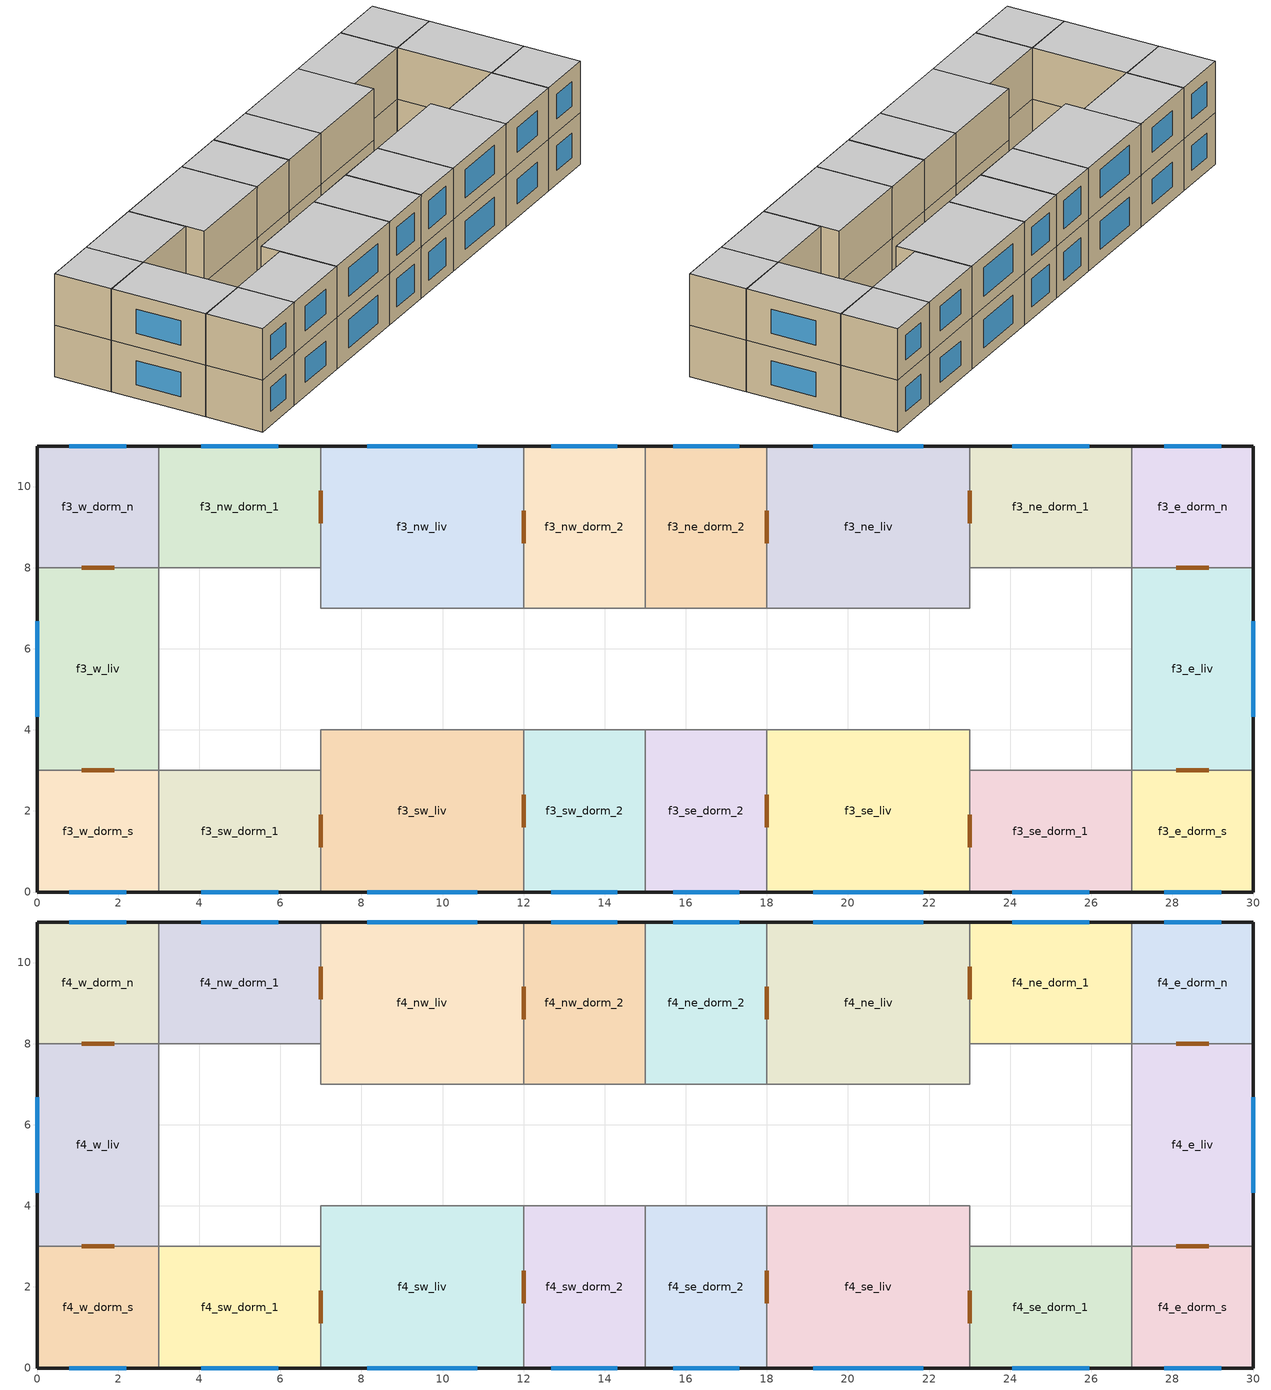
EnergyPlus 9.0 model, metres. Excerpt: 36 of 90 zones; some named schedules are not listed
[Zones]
f3_e_dorm_n
 floor to f2_e_dorm_n (floor): 30,11 30,8 27,8 27,11 z5.4
 wall outside (ext_wall): 30,8 30,11 27,11 z5.4:8.1
 wall to f3_e_liv (int_wall): 27,8 30,8 z5.4:8.1
 wall to f3_ne_dorm_1 (int_wall): 27,11 27,8 z5.4:8.1
 window (simple_window): 29.2,11 27.8,11 z6.12:7.39
 door inside (door_3cm): 28.1,8 28.9,8 z5.4:7.5
f3_e_dorm_s
 floor to f2_e_dorm_s (floor): 30,3 30,0 27,0 27,3 z5.4
 wall outside (ext_wall): 27,0 30,0 30,3 z5.4:8.1
 wall to f3_e_liv (int_wall): 30,3 27,3 z5.4:8.1
 wall to f3_se_dorm_1 (int_wall): 27,3 27,0 z5.4:8.1
 window (simple_window): 27.8,0 29.2,0 z6.12:7.39
 door inside (door_3cm): 28.9,3 28.1,3 z5.4:7.5
f3_e_liv
 floor to f2_e_liv (floor): 30,8 30,3 27,3 27,8 z5.4
 wall outside (ext_wall): 30,3 30,8 z5.4:8.1
 wall adiabatic (int_wall): 27,8 27,3 z5.4:8.1
 window (simple_window): 30,4.32 30,6.68 z6.12:7.39
f3_ne_dorm_1
 floor to f2_ne_dorm_1 (floor): 27,11 27,8 23,8 23,11 z5.4
 wall outside (ext_wall): 27,11 23,11 z5.4:8.1
 wall adiabatic (int_wall): 23,8 27,8 z5.4:8.1
 wall to f3_ne_liv (int_wall): 23,11 23,8 z5.4:8.1
 window (simple_window): 25.95,11 24.05,11 z6.12:7.39
 door inside (door_3cm): 23,9.9 23,9.1 z5.4:7.5
f3_ne_dorm_2
 floor to f2_ne_dorm_2 (floor): 18,11 18,7 15,7 15,11 z5.4
 wall outside (ext_wall): 18,11 15,11 z5.4:8.1
 wall to f3_ne_liv (int_wall): 18,7 18,11 z5.4:8.1
 wall adiabatic (int_wall): 15,7 18,7 z5.4:8.1
 wall to f3_nw_dorm_2 (int_wall): 15,11 15,7 z5.4:8.1
 window (simple_window): 17.32,11 15.69,11 z6.02:7.49
 door inside (door_3cm): 18,8.6 18,9.4 z5.4:7.5
f3_ne_liv
 floor to f2_ne_liv (floor): 23,11 23,7 18,7 18,11 z5.4
 wall outside (ext_wall): 23,11 18,11 z5.4:8.1
 wall adiabatic (int_wall): 18,7 23,7 23,8 z5.4:8.1
 window (simple_window): 21.86,11 19.14,11 z6.02:7.49
f3_nw_dorm_2
 floor to f2_nw_dorm_2 (floor): 15,11 15,7 12,7 12,11 z5.4
 wall outside (ext_wall): 15,11 12,11 z5.4:8.1
 wall adiabatic (int_wall): 12,7 15,7 z5.4:8.1
 wall to f3_nw_liv (int_wall): 12,11 12,7 z5.4:8.1
 window (simple_window): 14.31,11 12.69,11 z6.02:7.49
 door inside (door_3cm): 12,9.4 12,8.6 z5.4:7.5
f3_nw_dorm_1
 floor to f2_nw_dorm_1 (floor): 7,11 7,8 3,8 3,11 z5.4
 wall outside (ext_wall): 7,11 3,11 z5.4:8.1
 wall to f3_nw_liv (int_wall): 7,8 7,11 z5.4:8.1
 wall adiabatic (int_wall): 3,8 7,8 z5.4:8.1
 wall to f3_w_dorm_n (int_wall): 3,11 3,8 z5.4:8.1
 window (simple_window): 5.95,11 4.05,11 z6.12:7.39
 door inside (door_3cm): 7,9.1 7,9.9 z5.4:7.5
f3_nw_liv
 floor to f2_nw_liv (floor): 12,11 12,7 7,7 7,11 z5.4
 wall outside (ext_wall): 12,11 7,11 z5.4:8.1
 wall adiabatic (int_wall): 7,8 7,7 12,7 z5.4:8.1
 window (simple_window): 10.86,11 8.14,11 z6.02:7.49
f3_se_dorm_1
 floor to f2_se_dorm_1 (floor): 27,3 27,0 23,0 23,3 z5.4
 wall outside (ext_wall): 23,0 27,0 z5.4:8.1
 wall adiabatic (int_wall): 27,3 23,3 z5.4:8.1
 wall to f3_se_liv (int_wall): 23,3 23,0 z5.4:8.1
 window (simple_window): 24.05,0 25.95,0 z6.12:7.39
 door inside (door_3cm): 23,1.9 23,1.1 z5.4:7.5
f3_se_dorm_2
 floor to f2_se_dorm_2 (floor): 18,4 18,0 15,0 15,4 z5.4
 wall outside (ext_wall): 15,0 18,0 z5.4:8.1
 wall to f3_se_liv (int_wall): 18,0 18,4 z5.4:8.1
 wall adiabatic (int_wall): 18,4 15,4 z5.4:8.1
 wall to f3_sw_dorm_2 (int_wall): 15,4 15,0 z5.4:8.1
 window (simple_window): 15.69,0 17.32,0 z6.02:7.49
 door inside (door_3cm): 18,1.6 18,2.4 z5.4:7.5
f3_se_liv
 floor to f2_se_liv (floor): 23,4 23,0 18,0 18,4 z5.4
 wall outside (ext_wall): 18,0 23,0 z5.4:8.1
 wall adiabatic (int_wall): 23,3 23,4 18,4 z5.4:8.1
 window (simple_window): 19.14,0 21.86,0 z6.02:7.49
f3_sw_dorm_2
 floor to f2_sw_dorm_2 (floor): 15,4 15,0 12,0 12,4 z5.4
 wall outside (ext_wall): 12,0 15,0 z5.4:8.1
 wall adiabatic (int_wall): 15,4 12,4 z5.4:8.1
 wall to f3_sw_liv (int_wall): 12,4 12,0 z5.4:8.1
 window (simple_window): 12.69,0 14.31,0 z6.02:7.49
 door inside (door_3cm): 12,2.4 12,1.6 z5.4:7.5
f3_sw_dorm_1
 floor to f2_sw_dorm_1 (floor): 7,3 7,0 3,0 3,3 z5.4
 wall outside (ext_wall): 3,0 7,0 z5.4:8.1
 wall to f3_sw_liv (int_wall): 7,0 7,3 z5.4:8.1
 wall adiabatic (int_wall): 7,3 3,3 z5.4:8.1
 wall to f3_w_dorm_s (int_wall): 3,3 3,0 z5.4:8.1
 window (simple_window): 4.05,0 5.95,0 z6.12:7.39
 door inside (door_3cm): 7,1.1 7,1.9 z5.4:7.5
f3_sw_liv
 floor to f2_sw_liv (floor): 12,4 12,0 7,0 7,4 z5.4
 wall outside (ext_wall): 7,0 12,0 z5.4:8.1
 wall adiabatic (int_wall): 12,4 7,4 7,3 z5.4:8.1
 window (simple_window): 8.14,0 10.86,0 z6.02:7.49
f3_w_dorm_n
 floor to f2_w_dorm_n (floor): 3,11 3,8 0,8 0,11 z5.4
 wall outside (ext_wall): 3,11 0,11 0,8 z5.4:8.1
 wall to f3_w_liv (int_wall): 0,8 3,8 z5.4:8.1
 window (simple_window): 2.21,11 0.8,11 z6.12:7.39
 door inside (door_3cm): 1.1,8 1.9,8 z5.4:7.5
f3_w_dorm_s
 floor to f2_w_dorm_s (floor): 3,3 3,0 0,0 0,3 z5.4
 wall outside (ext_wall): 0,3 0,0 3,0 z5.4:8.1
 wall to f3_w_liv (int_wall): 3,3 0,3 z5.4:8.1
 window (simple_window): 0.8,0 2.21,0 z6.12:7.39
 door inside (door_3cm): 1.9,3 1.1,3 z5.4:7.5
f3_w_liv
 floor to f2_w_liv (floor): 3,8 3,3 0,3 0,8 z5.4
 wall outside (ext_wall): 0,8 0,3 z5.4:8.1
 wall adiabatic (int_wall): 3,3 3,8 z5.4:8.1
 window (simple_window): 0,6.68 0,4.32 z6.12:7.39
f4_e_dorm_n
 floor to f3_e_dorm_n (floor): 30,11 30,8 27,8 27,11 z8.1
 wall outside (ext_wall): 30,8 30,11 27,11 z8.1:10.8
 wall to f4_e_liv (int_wall): 27,8 30,8 z8.1:10.8
 wall to f4_ne_dorm_1 (int_wall): 27,11 27,8 z8.1:10.8
 window (simple_window): 29.2,11 27.8,11 z8.81:10.08
 door inside (door_3cm): 28.1,8 28.9,8 z8.1:10.2
 ceiling to f5_e_dorm_n (ceiling): 27,11 27,8 30,8 30,11 z10.8
f4_e_dorm_s
 floor to f3_e_dorm_s (floor): 30,3 30,0 27,0 27,3 z8.1
 wall outside (ext_wall): 27,0 30,0 30,3 z8.1:10.8
 wall to f4_e_liv (int_wall): 30,3 27,3 z8.1:10.8
 wall to f4_se_dorm_1 (int_wall): 27,3 27,0 z8.1:10.8
 window (simple_window): 27.8,0 29.2,0 z8.81:10.08
 door inside (door_3cm): 28.9,3 28.1,3 z8.1:10.2
 ceiling to f5_e_dorm_s (ceiling): 27,3 27,0 30,0 30,3 z10.8
f4_e_liv
 floor to f3_e_liv (floor): 30,8 30,3 27,3 27,8 z8.1
 wall outside (ext_wall): 30,3 30,8 z8.1:10.8
 wall adiabatic (int_wall): 27,8 27,3 z8.1:10.8
 window (simple_window): 30,4.32 30,6.68 z8.81:10.08
 ceiling to f5_e_liv (ceiling): 27,8 27,3 30,3 30,8 z10.8
f4_ne_dorm_1
 floor to f3_ne_dorm_1 (floor): 27,11 27,8 23,8 23,11 z8.1
 wall outside (ext_wall): 27,11 23,11 z8.1:10.8
 wall adiabatic (int_wall): 23,8 27,8 z8.1:10.8
 wall to f4_ne_liv (int_wall): 23,11 23,8 z8.1:10.8
 window (simple_window): 25.95,11 24.05,11 z8.81:10.08
 door inside (door_3cm): 23,9.9 23,9.1 z8.1:10.2
 ceiling to f5_ne_dorm_1 (ceiling): 23,11 23,8 27,8 27,11 z10.8
f4_ne_dorm_2
 floor to f3_ne_dorm_2 (floor): 18,11 18,7 15,7 15,11 z8.1
 wall outside (ext_wall): 18,11 15,11 z8.1:10.8
 wall to f4_ne_liv (int_wall): 18,7 18,11 z8.1:10.8
 wall adiabatic (int_wall): 15,7 18,7 z8.1:10.8
 wall to f4_nw_dorm_2 (int_wall): 15,11 15,7 z8.1:10.8
 window (simple_window): 17.32,11 15.69,11 z8.71:10.18
 door inside (door_3cm): 18,8.6 18,9.4 z8.1:10.2
 ceiling to f5_ne_dorm_2 (ceiling): 15,11 15,7 18,7 18,11 z10.8
f4_ne_liv
 floor to f3_ne_liv (floor): 23,11 23,7 18,7 18,11 z8.1
 wall outside (ext_wall): 23,11 18,11 z8.1:10.8
 wall adiabatic (int_wall): 18,7 23,7 23,8 z8.1:10.8
 window (simple_window): 21.86,11 19.14,11 z8.71:10.18
 ceiling to f5_ne_liv (ceiling): 18,11 18,7 23,7 23,11 z10.8
f4_nw_dorm_2
 floor to f3_nw_dorm_2 (floor): 15,11 15,7 12,7 12,11 z8.1
 wall outside (ext_wall): 15,11 12,11 z8.1:10.8
 wall adiabatic (int_wall): 12,7 15,7 z8.1:10.8
 wall to f4_nw_liv (int_wall): 12,11 12,7 z8.1:10.8
 window (simple_window): 14.31,11 12.69,11 z8.71:10.18
 door inside (door_3cm): 12,9.4 12,8.6 z8.1:10.2
 ceiling to f5_nw_dorm_2 (ceiling): 12,11 12,7 15,7 15,11 z10.8
f4_nw_dorm_1
 floor to f3_nw_dorm_1 (floor): 7,11 7,8 3,8 3,11 z8.1
 wall outside (ext_wall): 7,11 3,11 z8.1:10.8
 wall to f4_nw_liv (int_wall): 7,8 7,11 z8.1:10.8
 wall adiabatic (int_wall): 3,8 7,8 z8.1:10.8
 wall to f4_w_dorm_n (int_wall): 3,11 3,8 z8.1:10.8
 window (simple_window): 5.95,11 4.05,11 z8.81:10.08
 door inside (door_3cm): 7,9.1 7,9.9 z8.1:10.2
 ceiling to f5_nw_dorm_1 (ceiling): 3,11 3,8 7,8 7,11 z10.8
f4_nw_liv
 floor to f3_nw_liv (floor): 12,11 12,7 7,7 7,11 z8.1
 wall outside (ext_wall): 12,11 7,11 z8.1:10.8
 wall adiabatic (int_wall): 7,8 7,7 12,7 z8.1:10.8
 window (simple_window): 10.86,11 8.14,11 z8.71:10.18
 ceiling to f5_nw_liv (ceiling): 7,11 7,7 12,7 12,11 z10.8
f4_se_dorm_1
 floor to f3_se_dorm_1 (floor): 27,3 27,0 23,0 23,3 z8.1
 wall outside (ext_wall): 23,0 27,0 z8.1:10.8
 wall adiabatic (int_wall): 27,3 23,3 z8.1:10.8
 wall to f4_se_liv (int_wall): 23,3 23,0 z8.1:10.8
 window (simple_window): 24.05,0 25.95,0 z8.81:10.08
 door inside (door_3cm): 23,1.9 23,1.1 z8.1:10.2
 ceiling to f5_se_dorm_1 (ceiling): 23,3 23,0 27,0 27,3 z10.8
f4_se_dorm_2
 floor to f3_se_dorm_2 (floor): 18,4 18,0 15,0 15,4 z8.1
 wall outside (ext_wall): 15,0 18,0 z8.1:10.8
 wall to f4_se_liv (int_wall): 18,0 18,4 z8.1:10.8
 wall adiabatic (int_wall): 18,4 15,4 z8.1:10.8
 wall to f4_sw_dorm_2 (int_wall): 15,4 15,0 z8.1:10.8
 window (simple_window): 15.69,0 17.32,0 z8.71:10.18
 door inside (door_3cm): 18,1.6 18,2.4 z8.1:10.2
 ceiling to f5_se_dorm_2 (ceiling): 15,4 15,0 18,0 18,4 z10.8
f4_se_liv
 floor to f3_se_liv (floor): 23,4 23,0 18,0 18,4 z8.1
 wall outside (ext_wall): 18,0 23,0 z8.1:10.8
 wall adiabatic (int_wall): 23,3 23,4 18,4 z8.1:10.8
 window (simple_window): 19.14,0 21.86,0 z8.71:10.18
 ceiling to f5_se_liv (ceiling): 18,4 18,0 23,0 23,4 z10.8
f4_sw_dorm_2
 floor to f3_sw_dorm_2 (floor): 15,4 15,0 12,0 12,4 z8.1
 wall outside (ext_wall): 12,0 15,0 z8.1:10.8
 wall adiabatic (int_wall): 15,4 12,4 z8.1:10.8
 wall to f4_sw_liv (int_wall): 12,4 12,0 z8.1:10.8
 window (simple_window): 12.69,0 14.31,0 z8.71:10.18
 door inside (door_3cm): 12,2.4 12,1.6 z8.1:10.2
 ceiling to f5_sw_dorm_2 (ceiling): 12,4 12,0 15,0 15,4 z10.8
f4_sw_dorm_1
 floor to f3_sw_dorm_1 (floor): 7,3 7,0 3,0 3,3 z8.1
 wall outside (ext_wall): 3,0 7,0 z8.1:10.8
 wall to f4_sw_liv (int_wall): 7,0 7,3 z8.1:10.8
 wall adiabatic (int_wall): 7,3 3,3 z8.1:10.8
 wall to f4_w_dorm_s (int_wall): 3,3 3,0 z8.1:10.8
 window (simple_window): 4.05,0 5.95,0 z8.81:10.08
 door inside (door_3cm): 7,1.1 7,1.9 z8.1:10.2
 ceiling to f5_sw_dorm_1 (ceiling): 3,3 3,0 7,0 7,3 z10.8
f4_sw_liv
 floor to f3_sw_liv (floor): 12,4 12,0 7,0 7,4 z8.1
 wall outside (ext_wall): 7,0 12,0 z8.1:10.8
 wall adiabatic (int_wall): 12,4 7,4 7,3 z8.1:10.8
 window (simple_window): 8.14,0 10.86,0 z8.71:10.18
 ceiling to f5_sw_liv (ceiling): 7,4 7,0 12,0 12,4 z10.8
f4_w_dorm_n
 floor to f3_w_dorm_n (floor): 3,11 3,8 0,8 0,11 z8.1
 wall outside (ext_wall): 3,11 0,11 0,8 z8.1:10.8
 wall to f4_w_liv (int_wall): 0,8 3,8 z8.1:10.8
 window (simple_window): 2.21,11 0.8,11 z8.81:10.08
 door inside (door_3cm): 1.1,8 1.9,8 z8.1:10.2
 ceiling to f5_w_dorm_n (ceiling): 0,11 0,8 3,8 3,11 z10.8
f4_w_dorm_s
 floor to f3_w_dorm_s (floor): 3,3 3,0 0,0 0,3 z8.1
 wall outside (ext_wall): 0,3 0,0 3,0 z8.1:10.8
 wall to f4_w_liv (int_wall): 3,3 0,3 z8.1:10.8
 window (simple_window): 0.8,0 2.21,0 z8.81:10.08
 door inside (door_3cm): 1.9,3 1.1,3 z8.1:10.2
 ceiling to f5_w_dorm_s (ceiling): 0,3 0,0 3,0 3,3 z10.8
f4_w_liv
 floor to f3_w_liv (floor): 3,8 3,3 0,3 0,8 z8.1
 wall outside (ext_wall): 0,8 0,3 z8.1:10.8
 wall adiabatic (int_wall): 3,3 3,8 z8.1:10.8
 window (simple_window): 0,6.68 0,4.32 z8.81:10.08
 ceiling to f5_w_liv (ceiling): 0,8 0,3 3,3 3,8 z10.8
[Building]
5_storey: Loads convergence tolerance value=0.04; Maximum number of warmup days=25; Minimum number of warmup days=6; North axis=0; Solar distribution=FullInteriorAndExteriorWithReflections; Temperature convergence tolerance value=0.4; Terrain=City
[Site:GroundDomain:Slab]
ground_domain: 1, 0.4, 1.6, 10, No, Full, 6, 5, Timestep, ground_coupled_oscm, OnGrade, 1250, 30, 50, 1500, 1.5, finite_diff, Site:GroundTemperature:Undisturbed:FiniteDifference, No
[Site:GroundTemperature:Undisturbed:FiniteDifference]
finite_diff: 0.4, 1250, 30, 50, 1500, 1.5
[Construction]
ceiling: piso_ceramico, contrapiso, concreto_5cm, impermeabilizacao
ext_wall: placa_cimenticia, la_vidro_5cm, gesso
floor: impermeabilizacao, concreto_5cm, contrapiso, piso_ceramico
int_wall: gesso, la_vidro_5cm, gesso
door_3cm: porta_mad_int_3cm
simple_window: vid_0.87
[Material] Thermal absorptance=0.9
Name | Conductivity | Density | Roughness | Solar absorptance | Specific heat | Thickness | Visible absorptance
concreto_5cm | 1.75 | 2200 | MediumRough | 0.7 | 1000 | 0.05 | 0.7
contrapiso | 1.15 | 2000 | MediumRough | 0.7 | 1000 | 0.02 | 0.7
impermeabilizacao | 0.23 | 1000 | Smooth | 0.7 | 920 | 0.0001 | 0.7
piso_ceramico | 1.05 | 2000 | Smooth | 0.7 | 920 | 0.0075 | 0.7
porta_mad_int_3cm | 0.15 | 650 | MediumSmooth | 0.5 | 2300 | 0.03 | 0.5
placa_cimenticia | 1.15 | 2000 | MediumSmooth | 0.5 | 1000 | 0.01 | 0.5
gesso | 0.35 | 900 | Smooth | 0.5 | 870 | 0.0125 | 0.5
[Material:NoMass]
la_vidro_5cm: Roughness=Smooth; Thermal resistance=1.25; Thermal absorptance=0.9; Solar absorptance=0.7; Visible absorptance=0.7
[WindowMaterial:SimpleGlazingSystem]
vid_0.87: Solar heat gain coefficient=0.87; U factor=5.7
[Zone] Multiplier=1
f3_e_dorm_n; f3_e_dorm_s; f3_e_liv; f3_ne_dorm_1; f3_ne_dorm_2; f3_ne_liv; f3_nw_dorm_2; f3_nw_dorm_1; f3_nw_liv; f3_se_dorm_1; f3_se_dorm_2; f3_se_liv; f3_sw_dorm_2; f3_sw_dorm_1; f3_sw_liv; f3_w_dorm_n; f3_w_dorm_s; f3_w_liv; f4_e_dorm_n; f4_e_dorm_s; f4_e_liv; f4_ne_dorm_1; f4_ne_dorm_2; f4_ne_liv; f4_nw_dorm_2; f4_nw_dorm_1; f4_nw_liv; f4_se_dorm_1; f4_se_dorm_2; f4_se_liv; f4_sw_dorm_2; f4_sw_dorm_1; f4_sw_liv; f4_w_dorm_n; f4_w_dorm_s; f4_w_liv
[SurfaceProperty:OtherSideConditionsModel]
ground_coupled_oscm: Type of modeling=GroundCoupledSurface
[AirflowNetwork:MultiZone:Surface] Window door opening factor or crack factor=1
Name | Leakage component | Surface | Ventilation control mode | Ventilation control zone temperature setpoint schedule | Venting availability schedule
afn_f3_w_liv_window_w | window_opening | f3_w_liv_window_w | Temperature | sch_window_behav | sch_afn_liv
afn_f3_w_dorm_s_window_s | window_opening | f3_w_dorm_s_window_s | Temperature | sch_window_behav | sch_afn_dorm
afn_f3_w_dorm_n_window_n | window_opening | f3_w_dorm_n_window_n | Temperature | sch_window_behav | sch_afn_dorm
afn_f3_sw_liv_window_s | window_opening | f3_sw_liv_window_s | Temperature | sch_window_behav | sch_afn_liv
afn_f3_sw_dorm_1_window_s | window_opening | f3_sw_dorm_1_window_s | Temperature | sch_window_behav | sch_afn_dorm
afn_f3_sw_dorm_2_window_s | window_opening | f3_sw_dorm_2_window_s | Temperature | sch_window_behav | sch_afn_dorm
afn_f3_e_liv_window_e | window_opening | f3_e_liv_window_e | Temperature | sch_window_behav | sch_afn_liv
afn_f3_e_dorm_n_window_n | window_opening | f3_e_dorm_n_window_n | Temperature | sch_window_behav | sch_afn_dorm
afn_f3_e_dorm_s_window_s | window_opening | f3_e_dorm_s_window_s | Temperature | sch_window_behav | sch_afn_dorm
afn_f3_se_liv_window_s | window_opening | f3_se_liv_window_s | Temperature | sch_window_behav | sch_afn_liv
afn_f3_se_dorm_2_window_s | window_opening | f3_se_dorm_2_window_s | Temperature | sch_window_behav | sch_afn_dorm
afn_f3_se_dorm_1_window_s | window_opening | f3_se_dorm_1_window_s | Temperature | sch_window_behav | sch_afn_dorm
afn_f3_ne_liv_window_n | window_opening | f3_ne_liv_window_n | Temperature | sch_window_behav | sch_afn_liv
afn_f3_ne_dorm_1_window_n | window_opening | f3_ne_dorm_1_window_n | Temperature | sch_window_behav | sch_afn_dorm
afn_f3_ne_dorm_2_window_n | window_opening | f3_ne_dorm_2_window_n | Temperature | sch_window_behav | sch_afn_dorm
afn_f3_nw_liv_window_n | window_opening | f3_nw_liv_window_n | Temperature | sch_window_behav | sch_afn_liv
afn_f3_nw_dorm_2_window_n | window_opening | f3_nw_dorm_2_window_n | Temperature | sch_window_behav | sch_afn_dorm
afn_f3_nw_dorm_1_window_n | window_opening | f3_nw_dorm_1_window_n | Temperature | sch_window_behav | sch_afn_dorm
afn_f3_sw_liv_door_w | door_opening | f3_sw_liv_door_w | Constant
afn_f3_sw_liv_door_e | door_opening | f3_sw_liv_door_e | Constant
afn_f3_se_liv_door_w | door_opening | f3_se_liv_door_w | Constant
afn_f3_se_liv_door_e | door_opening | f3_se_liv_door_e | Constant
afn_f3_e_liv_door_s | door_opening | f3_e_liv_door_s | Constant
afn_f3_e_liv_door_n | door_opening | f3_e_liv_door_n | Constant
afn_f3_ne_liv_door_e | door_opening | f3_ne_liv_door_e | Constant
afn_f3_ne_liv_door_w | door_opening | f3_ne_liv_door_w | Constant
afn_f3_nw_liv_door_e | door_opening | f3_nw_liv_door_e | Constant
afn_f3_nw_liv_door_w | door_opening | f3_nw_liv_door_w | Constant
afn_f3_w_liv_door_n | door_opening | f3_w_liv_door_n | Constant
afn_f3_w_liv_door_s | door_opening | f3_w_liv_door_s | Constant
afn_f4_w_liv_window_w | window_opening | f4_w_liv_window_w | Temperature | sch_window_behav | sch_afn_liv
afn_f4_w_dorm_s_window_s | window_opening | f4_w_dorm_s_window_s | Temperature | sch_window_behav | sch_afn_dorm
afn_f4_w_dorm_n_window_n | window_opening | f4_w_dorm_n_window_n | Temperature | sch_window_behav | sch_afn_dorm
